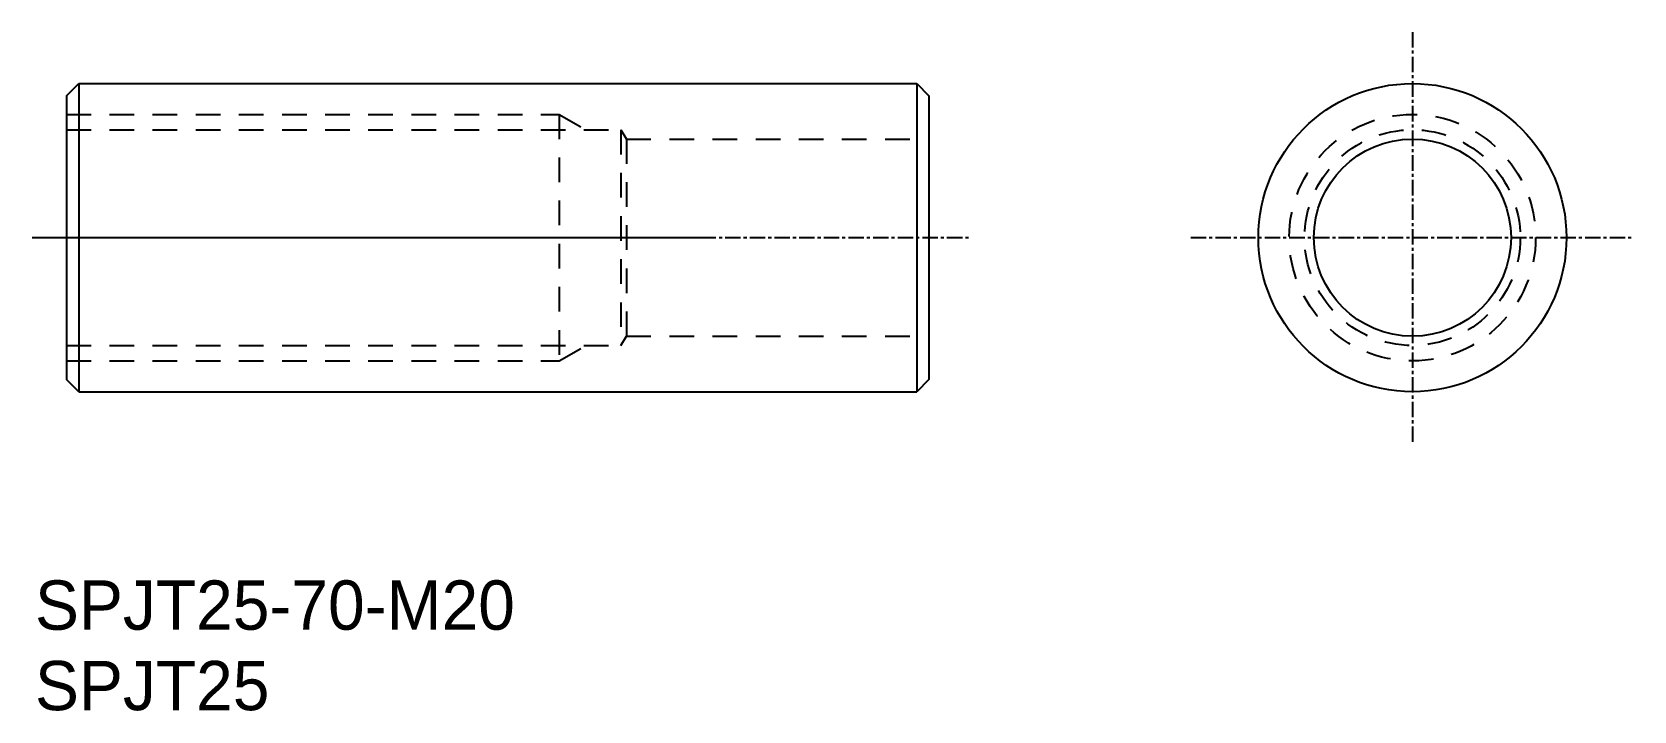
# Model space of a CAD drawing. Extents: x 304 to 434, y 110 to 165.
import ezdxf

# ---------------------------------------------------------------- set-up
doc = ezdxf.new("R2010")
doc.units = 0
doc.linetypes.add('CENTER', pattern=[2, 1.25, -0.25, 0.25, -0.25])
doc.linetypes.add('DASHED', pattern=[3.5, 2, -1.5])
doc.layers.get('0').update_dxf_attribs({"linetype": 'CONTINUOUS'})
doc.layers.add('CENTER', color=1, linetype='CENTER')

msp = doc.modelspace()

# ---------------------------------------------------------------- linework, layer by layer
at = {"color": 7, "linetype": 'CONTINUOUS'}
for p, q in [((306.83, 160.31), (307.83, 161.31)), ((307.83, 161.31), (375.83, 161.31)), ((307.83, 161.31), (307.83, 136.31)), ((375.83, 161.31), (375.83, 136.31)), ((375.83, 161.31), (376.83, 160.31)), ((306.83, 160.31), (306.83, 137.31)), ((376.83, 160.31), (376.83, 137.31)), ((307.83, 136.31), (306.83, 137.31)), ((376.83, 137.31), (375.83, 136.31)), ((307.83, 136.31), (375.83, 136.31))]:
    msp.add_line(p, q, dxfattribs=at)
for p, q in [((324.83, 161.31), (324.83, 161.31)), ((341.83, 161.31), (341.83, 161.31)), ((306.83, 158.81), (306.83, 138.81))]:
    msp.add_line(p, q)
at = {"color": 3, "linetype": 'DASHED'}
for p, q in [((306.83, 158.81), (346.83, 158.81)), ((346.83, 158.81), (346.83, 138.81)), ((346.83, 158.81), (349, 157.56)), ((306.83, 157.56), (351.83, 157.56)), ((351.83, 157.56), (351.83, 140.06)), ((351.83, 157.56), (352.27, 156.81)), ((352.27, 156.81), (376.83, 156.81)), ((352.27, 156.81), (352.27, 140.81)), ((351.83, 140.06), (352.27, 140.81)), ((352.27, 140.81), (376.83, 140.81)), ((306.83, 140.06), (351.83, 140.06)), ((346.83, 138.81), (349, 140.06)), ((306.83, 138.81), (346.83, 138.81))]:
    msp.add_line(p, q, dxfattribs=at)
at = {"color": 7, "linetype": 'CONTINUOUS'}
for radius in [12.5, 8]:
    msp.add_circle((416.06, 148.81), radius, dxfattribs=at)
at = {"color": 3, "linetype": 'DASHED'}
for radius in [10, 8.75]:
    msp.add_circle((416.06, 148.81), radius, dxfattribs=at)
at = {"layer": 'CENTER', "color": 1, "linetype": 'CENTER'}
for p, q in [((416.06, 165.49), (416.06, 132.12)), ((304.04, 148.81), (358.84, 148.81)), ((304.29, 148.81), (380.15, 148.81)), ((398.07, 148.81), (434.04, 148.81))]:
    msp.add_line(p, q, dxfattribs=at)

# ---------------------------------------------------------------- texts
at = {"color": 7, "linetype": 'CONTINUOUS'}
for s, p in [('SPJT25-70-M20', (304.28, 117)), ('SPJT25', (304.28, 110.47))]:
    msp.add_text(s, height=4, dxfattribs=at).set_placement(p)

doc.saveas('drawing.dxf')
